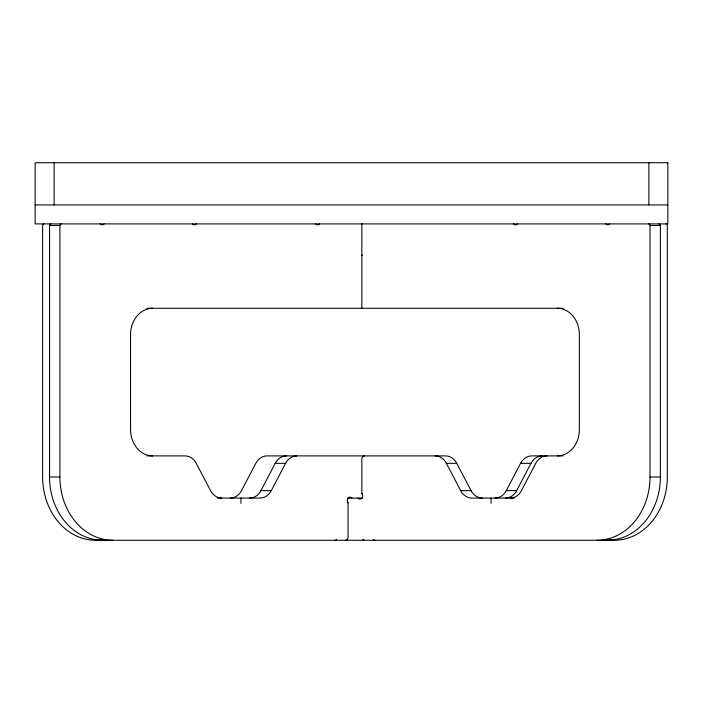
<?xml version="1.0" encoding="UTF-8"?>
<svg xmlns="http://www.w3.org/2000/svg" width="703" height="703" viewBox="0 0 703 703"><rect width="100%" height="100%" fill="white"/><g stroke="black" fill="none" stroke-linecap="round" stroke-linejoin="round"><path stroke-width="1.05" d="M249.697 498.075A15.818 13.243 90 0 0 260.936 490.641L275.224 463.33A15.818 13.243 -90 0 1 286.455 455.895M217.148 498.075L260.075 498.075A15.818 13.243 90 0 0 271.305 490.641L285.603 463.33A15.818 13.243 90 0 1 296.833 455.895M495.053 498.075A15.818 13.243 -90 0 0 506.292 490.641L520.58 463.33A15.818 13.243 90 0 1 531.811 455.895L563.129 455.895M505.431 498.075A15.818 13.243 90 0 0 516.661 490.641L530.958 463.33A15.818 13.243 90 0 1 542.189 455.895M35.15 204.924L667.85 204.924M102.515 540.255A63.27 52.98 90 0 1 49.535 476.986L49.535 225.487L59.904 225.487A1.582 1.327 -90 0 1 61.231 223.906M648.684 223.906A1.582 1.327 -90 0 1 650.011 225.487L660.381 225.487L660.381 476.986A63.27 52.98 -90 0 1 607.401 540.255M361.86 255.136L362.511 255.136M146.804 308.266L563.279 308.266M146.848 455.895L185.021 455.895A15.818 13.243 90 0 1 196.251 463.33L210.548 490.641A15.818 13.243 -90 0 0 221.779 498.075M275.224 463.33L285.603 463.33M435.157 455.895A15.818 13.243 -90 0 1 446.387 463.33L456.765 463.33L471.063 490.641A15.818 13.243 90 0 0 482.293 498.075M520.58 463.33L530.958 463.33M49.535 476.986L59.904 476.986A63.27 52.98 90 0 0 112.893 540.255M597.032 540.255A63.27 52.98 -90 0 0 650.011 476.986L660.381 476.986M260.936 490.641L271.305 490.641M446.387 463.33L460.685 490.641L471.063 490.641M506.292 490.641L516.661 490.641M357.985 498.075A3.269 2.742 90 0 0 361.86 498.075A3.269 2.742 90 0 0 361.86 493.453L362.511 493.453M347.774 498.075L362.889 498.075M514.368 498.075L471.915 498.075A15.818 13.243 90 0 1 460.685 490.641M347.405 502.698L348.055 502.698L348.055 537.092A3.163 2.645 -90 0 1 345.41 540.255M650.011 225.487L650.011 476.986M648.869 162.744L648.869 204.924M491.063 498.075L491.063 503.348M361.86 223.405L361.86 308.266M361.86 493.453L361.86 459.059A3.163 2.645 90 0 1 364.506 455.895M240.927 498.075L240.927 503.348M59.904 225.487L59.904 476.986M54.131 162.744L54.131 204.924M665.978 223.906A1.582 1.327 -90 0 1 667.296 225.487L667.296 476.986A63.27 52.98 -90 0 1 614.317 540.255L95.599 540.255A63.27 52.98 90 0 1 42.619 476.986L42.619 225.487A1.582 1.327 90 0 1 43.938 223.906M49.535 225.487A1.582 1.327 90 0 1 50.862 223.906M611.645 539.588A63.27 52.98 90 0 1 603.947 540.255M364.506 540.255A3.163 2.645 -90 0 1 362.836 539.544M104.062 223.906A3.269 2.742 -90 0 1 100.186 223.906M152.621 455.895A26.363 22.074 -90 0 1 130.547 429.533L130.547 334.628A26.363 22.074 -90 0 1 152.621 308.266M351.931 498.075A3.269 2.742 -90 0 0 348.055 498.075A3.269 2.742 90 0 0 348.055 502.698M374.884 540.255A3.163 2.645 -90 0 1 373.214 539.544M336.702 539.544A3.163 2.645 -90 0 1 335.032 540.255M319.452 223.906A3.269 2.742 -90 0 1 315.585 223.906M196.234 223.906A3.269 2.742 90 0 1 192.358 223.906M609.729 223.906A3.269 2.742 -90 0 1 605.854 223.906M659.062 223.906A1.582 1.327 -90 0 1 660.381 225.487M105.968 540.255A63.27 52.98 90 0 1 98.279 539.588M557.294 455.895A26.363 22.074 -90 0 0 579.369 429.533L579.369 334.628A26.363 22.074 90 0 0 557.294 308.266M546.969 455.895A15.818 13.243 -90 0 0 535.739 463.33L521.45 490.641A15.818 13.243 90 0 1 510.211 498.075M456.765 463.33A15.818 13.243 -90 0 0 445.535 455.895L267.035 455.895A15.818 13.243 -90 0 0 255.804 463.33L241.507 490.641A15.818 13.243 -90 0 1 230.276 498.075M517.557 223.906A3.269 2.742 -90 0 1 513.682 223.906M667.85 162.744L35.15 162.744L35.15 223.906L667.85 223.906L667.85 162.744"/></g></svg>
